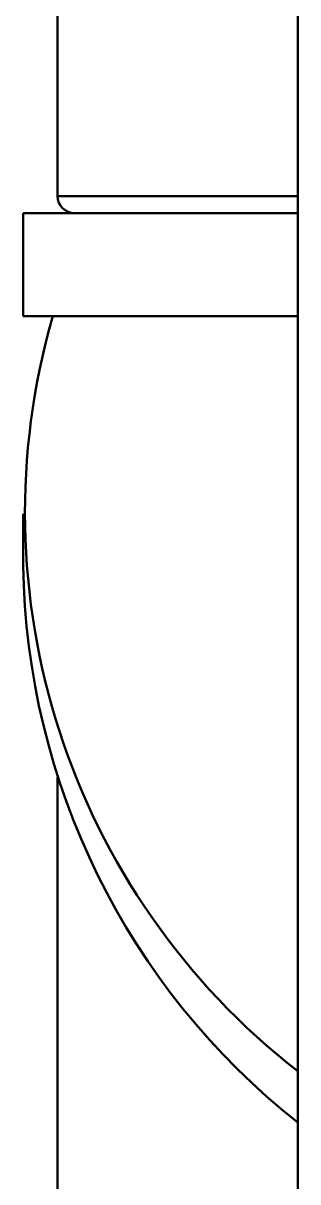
# Model space of a CAD drawing. Header units: millimetres. Extents: x 4430 to 5189, y 950 to 1287.
# Drawn here: x 4760.1 to 4764.1, y 1155.97 to 1172.87 of the extents above; entities that cross this region are included whole.
import ezdxf

# ---------------------------------------------------------------- set-up
doc = ezdxf.new("R2010")
doc.units = ezdxf.units.MM
doc.header["$LTSCALE"] = 0.5
doc.layers.add('BOL', color=7, linetype='Continuous', lineweight=50)

msp = doc.modelspace()

# ---------------------------------------------------------------- linework, layer by layer
at = {"layer": 'BOL'}
for p, q in [((4764.098, 1152.125), (4764.098, 1230.067)), ((4760.598, 1194.846), (4760.598, 1170.346)), ((4760.598, 1170.346), (4764.098, 1170.346)), ((4760.098, 1170.096), (4760.098, 1168.596)), ((4760.098, 1170.096), (4764.098, 1170.096)), ((4760.098, 1168.596), (4764.098, 1168.596)), ((4760.098, 1165.711), (4760.098, 1164.961)), ((4760.598, 1161.868), (4760.598, 1152.586))]:
    msp.add_line(p, q, dxfattribs=at)
for centre, radius, start, end in [((4760.848, 1170.346), 0.25, 180, 270), ((4770.447, 1165.725), 10.323, 163.8529, 232.0398), ((4770.651, 1165.11), 10.554, 180.8096, 231.6184)]:
    msp.add_arc(centre, radius, start, end, dxfattribs=at)

doc.saveas('drawing.dxf')
